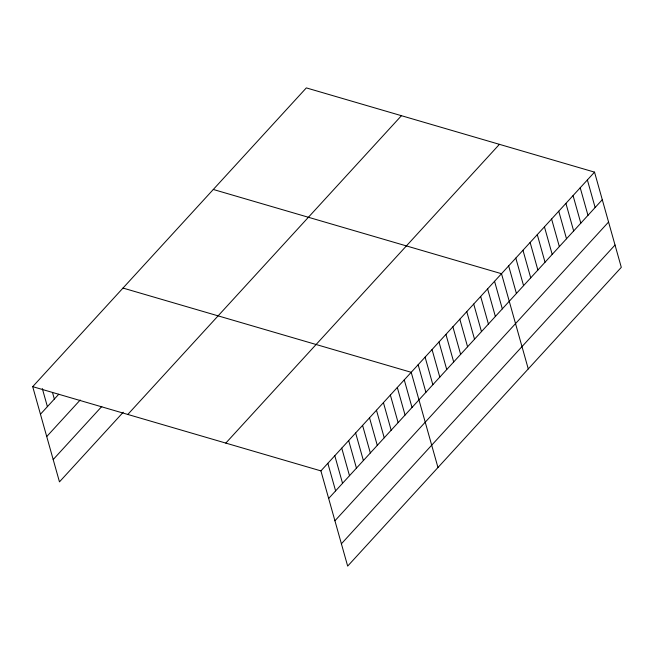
<?xml version="1.0" encoding="UTF-8"?>
<svg xmlns="http://www.w3.org/2000/svg" width="654" height="654" viewBox="0 0 654 654"><rect width="100%" height="100%" fill="white"/><g stroke="black" fill="none" stroke-linecap="round" stroke-linejoin="round"><path stroke-width="0.98" d="M32.7 386.653L306.334 87.898L594.535 172.133L621.3 267.347L347.666 566.102L320.91 470.888L32.7 386.653L59.465 481.867L123.238 412.233M40.45 414.227L58.762 394.239M46.728 436.553L80.197 400.011M53.187 459.549L101.811 406.461M127.808 414.448L401.442 115.693M225.802 443.093L499.427 144.338M320.91 470.888L594.535 172.133M328.66 498.471L602.285 199.715M334.93 520.788L608.563 222.033M341.396 543.785L615.03 245.029M213.294 189.472L501.504 273.707L528.269 368.93M123.001 288.062L411.202 372.298L437.967 467.512M587.382 179.948L595.132 207.531M580.221 187.763L587.979 215.346M573.067 195.579L580.817 223.153M565.914 203.386L573.664 230.968M558.753 211.201L566.503 238.784M551.6 219.016L559.35 246.599M544.439 226.832L552.197 254.414M537.286 234.647L545.035 262.221M530.124 242.454L537.882 270.037M522.971 250.269L530.721 277.852M515.818 258.085L523.568 285.667M508.657 265.9L516.415 293.474M494.555 281.294L502.313 308.876M487.614 288.88L495.364 316.462M480.665 296.458L488.415 324.041M473.717 304.045L481.475 331.627M466.776 311.631L474.526 339.213M459.827 319.209L467.577 346.792M452.879 326.796L460.637 354.378M445.938 334.382L453.688 361.964M438.989 341.96L446.739 369.543M432.041 349.547L439.799 377.129M425.1 357.133L432.85 384.716M418.151 364.719L425.901 392.294M404.262 379.884L412.012 407.467M397.313 387.47L405.063 415.045M390.364 395.049L398.123 422.631M383.424 402.635L391.174 430.218M376.475 410.221L384.225 437.796M369.526 417.8L377.284 445.382M362.586 425.386L370.336 452.969M355.637 432.973L363.387 460.547M348.688 440.551L356.446 468.133M341.748 448.137L349.498 475.72M334.799 455.724L342.549 483.298M327.85 463.302L335.608 490.884M52.475 392.408L54.347 399.063M42.322 388.574L47.399 406.649"/></g></svg>
